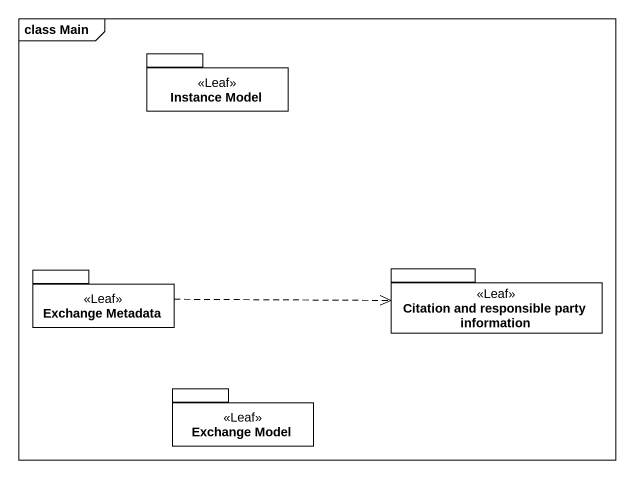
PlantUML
@startuml
mainframe class Main
package "Instance Model" as Instance_Model <<Leaf>> {
}
package "Exchange Metadata" as Exchange_Metadata <<Leaf>> {
}
package "Citation and responsible party information" as Citation_and_responsible <<Leaf>> {
}
package "Exchange Model" as Exchange_Model <<Leaf>> {
}
Exchange_Metadata .right.> Citation_and_responsible
@enduml
